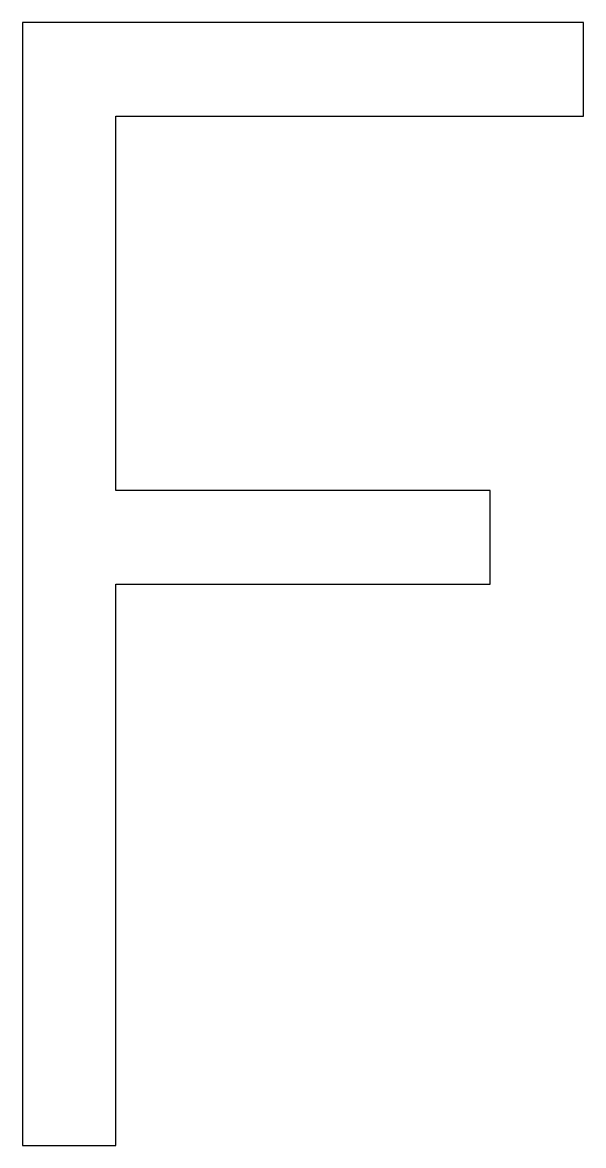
# Model space of a CAD drawing. Header units: millimetres. Extents: x 3.2 to 9.2, y 33 to 45.
import ezdxf

# ---------------------------------------------------------------- set-up
doc = ezdxf.new("R2010")
doc.units = ezdxf.units.MM
doc.layers.get('0').update_dxf_attribs({"linetype": 'CONTINUOUS'})

msp = doc.modelspace()

# ---------------------------------------------------------------- linework, layer by layer
msp.add_lwpolyline([(4.219, 44), (9.219, 44), (9.219, 45), (3.219, 45), (3.219, 33), (4.219, 33), (4.219, 39), (8.219, 39), (8.219, 40), (4.219, 40)], close=True)

doc.saveas('drawing.dxf')
